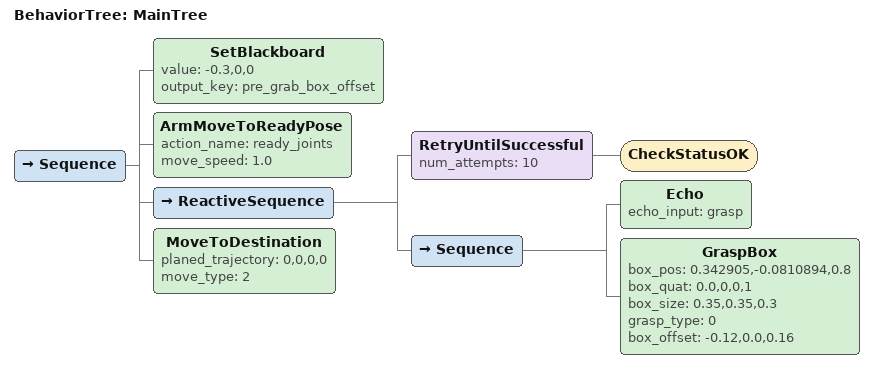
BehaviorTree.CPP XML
<?xml version="1.0" encoding="UTF-8"?>
<root BTCPP_format="3"
      main_tree_to_execute="MainTree">
  <BehaviorTree ID="MainTree">
    <Sequence>
      <SetBlackboard value="-0.3,0,0"
                     output_key="pre_grab_box_offset"/>
          <ArmMoveToReadyPose action_name="ready_joints" move_speed='1.0'/>

      <ReactiveSequence>
        <RetryUntilSuccessful num_attempts="10">
          <CheckStatusOK/>
        </RetryUntilSuccessful>

        <Sequence>
          <Echo echo_input="grasp"/>
          <GraspBox box_pos="0.342905,-0.0810894,0.8"
                    box_quat="0.0,0,0,1"
                    box_size="0.35,0.35,0.3"
                    grasp_type="0"
                    box_offset="-0.12,0.0,0.16"/>
        </Sequence>
      </ReactiveSequence>
      <MoveToDestination planed_trajectory="0,0,0,0" move_type="2"/>
    </Sequence>
  </BehaviorTree>

</root>
